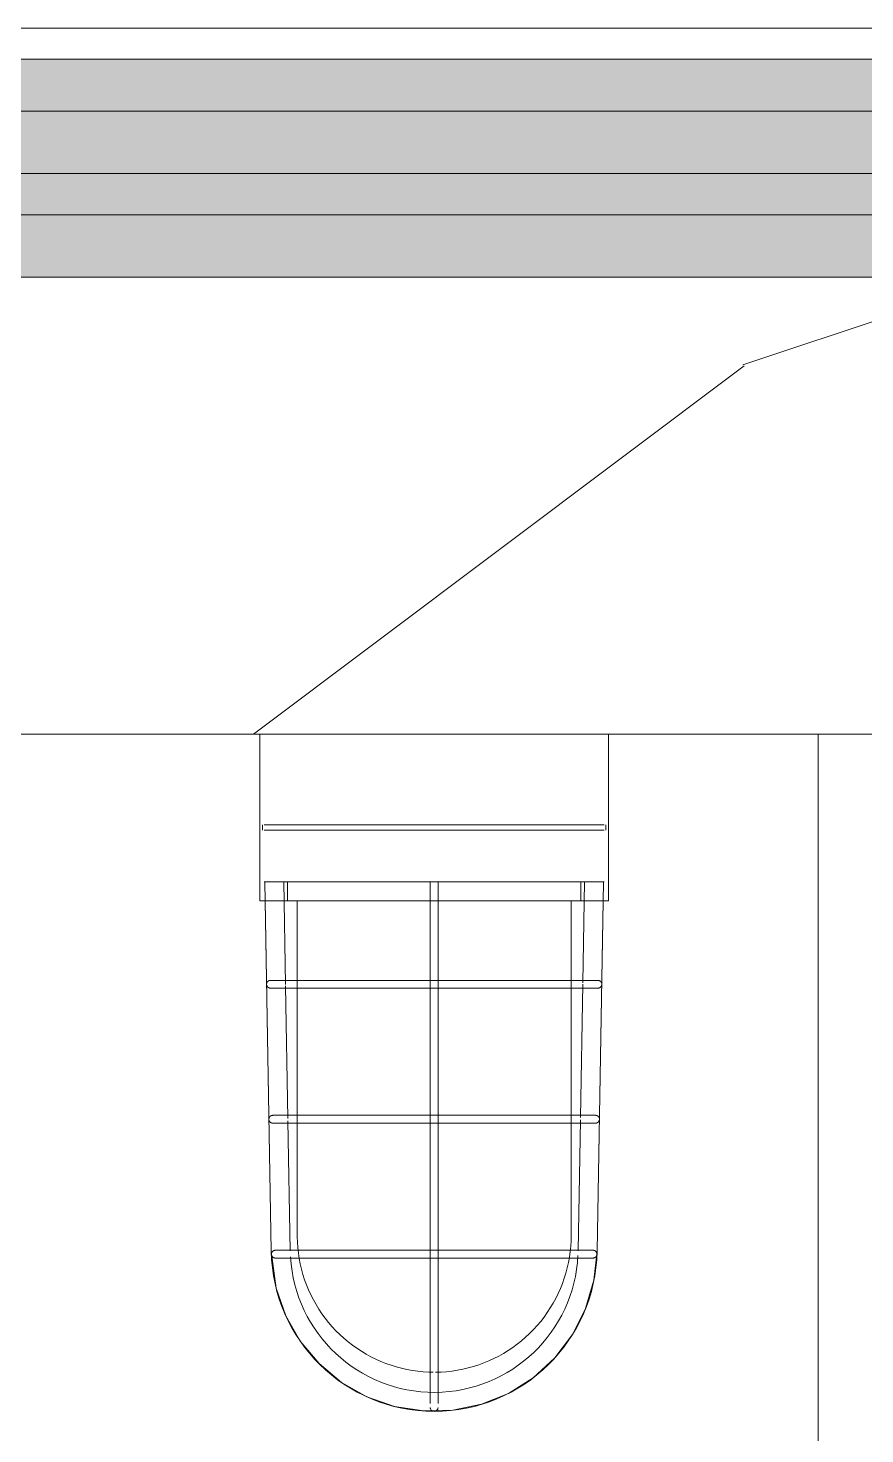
# Model space of a CAD drawing. Header units: inches. Extents: x 9661 to 15313, y -314 to 660.
# Drawn here: x 11678.1 to 11688.18, y 251.07 to 268 of the extents above; entities that cross this region are included whole.
import ezdxf

# ---------------------------------------------------------------- set-up
doc = ezdxf.new("R2010")
doc.units = ezdxf.units.IN
doc.header["$MEASUREMENT"] = 0
doc.linetypes.add('Grid Line 1_2_', pattern=[0.8749999999999999, 0.4999999999999999, -0.125, 0.125, -0.125])
for name, color, linetype, lineweight in [('0-1', 7, 'Continuous', 5), ('0-3', 55, 'Continuous', 9), ('0-4', 7, 'Continuous', 9), ('A-FLOR-1', 55, 'Continuous', 9), ('A-FLOR-3', 8, 'Continuous', 5), ('A-FLOR-8', 192, 'Continuous', 9), ('A-FLOR-LEVL-1', 51, 'Grid Line 1_2_', 9), ('A-FLOR-MCUT-1', 51, 'Continuous', 9), ('A-FLOR-PATT-1', 45, 'Continuous', 9), ('E-LITE-EQPM', 33, 'Continuous', 9), ('E-LITE-EQPM-1', 55, 'Continuous', 9), ('S-BEAM-3', 55, 'Continuous', 9)]:
    doc.layers.add(name, color=color, linetype=linetype, lineweight=lineweight)
pattern_1 = [(0, (11008.554, 72), (0, 4.798), []), (315, (11008.554, 72), (4.798426617131912, 0), [6.786, -6.786]), (45, (11008.554, 72), (4.798426617131912, 0), [6.786, -6.786])]

# ---------------------------------------------------------------- blocks, each defined once
blk = doc.blocks.new('Lighting-Flood-Cooper-All-Pro-VT1730-LED - Lighting-Flood-Cooper-All-Pro-VT1730-LED-2279368-BUILDING SECTION - EAST_WEST - COURTYARD - LOOKING NORTH')
at = {"layer": 'E-LITE-EQPM'}
for p, q in [((11680.88939611058, 259.4999999999459), (11680.88939611058, 258.4062499999434)), ((11685.08939611058, 258.4062499999434), (11685.08939611058, 259.4999999999459)), ((11680.88939611058, 258.3437499999435), (11680.88939611058, 257.7187499999436)), ((11680.92064611058, 258.4062499999434), (11680.92064611058, 258.3437499999435)), ((11680.94204749499, 258.4062499999432), (11682.98939611058, 258.4062499999432)), ((11680.94204749499, 258.3437499999432), (11682.98939611058, 258.3437499999432)), ((11682.98939611058, 258.4062499999432), (11685.03674472616, 258.4062499999432)), ((11682.98939611058, 258.3437499999432), (11685.03674472616, 258.3437499999432)), ((11685.05814611058, 258.3437499999435), (11685.05814611058, 258.4062499999434)), ((11685.08939611058, 257.7187499999436), (11685.08939611058, 258.3437499999435)), ((11680.94204749499, 257.7187499999432), (11682.98939611058, 257.7187499999432)), ((11680.94981638798, 257.7187499999436), (11681.02743250125, 253.2721258488392)), ((11681.17816403601, 257.7187499999432), (11681.19969669402, 256.4851448488895)), ((11681.22128231395, 257.7187499999436), (11681.22128231395, 257.4929691039081)), ((11682.94252111058, 257.7195679568974), (11682.94252111058, 253.2729438057933)), ((11682.98939611058, 257.7187499999432), (11685.03674472616, 257.7187499999432)), ((11683.03627111058, 253.2729438057933), (11683.03627111058, 257.7195679568974)), ((11684.7575099072, 257.4929691039081), (11684.7575099072, 257.7187499999436)), ((11684.80062818514, 257.7187499999432), (11684.77944300577, 256.5050518864306)), ((11684.95135971991, 253.2721258488392), (11685.02897583317, 257.7187499999436)), ((11681.22128231395, 257.4929691039077), (11682.94423807213, 257.4929691039077)), ((11681.33938764917, 257.4929691039081), (11681.33938764917, 253.4648482361081)), ((11683.03455414845, 257.4929691039077), (11684.7575099072, 257.4929691039078)), ((11684.63940457198, 253.4648482361083), (11684.63940457198, 257.4929691039081)), ((11682.12596143243, 256.5333881025829), (11681.13634508439, 256.5333881025829)), ((11681.19147111417, 256.5333881025829), (11681.29799777821, 256.5333881025829)), ((11681.20000198147, 256.4676549423398), (11681.22789084417, 254.8699030684341)), ((11684.7959872787, 256.5333881025829), (11684.56274894392, 256.5333881025829)), ((11684.68079444295, 256.5333881025829), (11684.78732110698, 256.5333881025829)), ((11684.77914326323, 256.4878796481623), (11684.75110882563, 254.8817877935275)), ((11681.13798149673, 256.4396381025829), (11681.41576323767, 256.4396381025829)), ((11681.29811086507, 256.4396381025829), (11681.19308991119, 256.4396381025829)), ((11683.6390287413, 256.4396381025829), (11684.79439189464, 256.4396381025829)), ((11684.78570230997, 256.4396381025829), (11684.68068135609, 256.4396381025829)), ((11682.14014987199, 254.9083881025829), (11681.1647095649, 254.9083881025829)), ((11681.16634597724, 254.8146381025829), (11681.45431781972, 254.8146381025829)), ((11681.18103924071, 254.9083881025829), (11681.29093273825, 254.9083881025829)), ((11681.29035093772, 254.8146381025829), (11681.18269026708, 254.8146381025829)), ((11681.22839732503, 254.8408867993577), (11681.25571059767, 253.2761104578338)), ((11681.30222512431, 254.9083881025832), (11681.34220476618, 254.9083881025832)), ((11681.35344997733, 254.8146381025832), (11681.31275260613, 254.8146381025832)), ((11683.6374206629, 254.8146381025829), (11684.81244624392, 254.8146381025829)), ((11684.81408265625, 254.9083881025829), (11684.52479863578, 254.9083881025829)), ((11684.62534224383, 254.9083881025832), (11684.66603961503, 254.9083881025832)), ((11684.67656709685, 254.8146381025832), (11684.63658745498, 254.8146381025832)), ((11684.68785948291, 254.9083881025829), (11684.79775298044, 254.9083881025829)), ((11684.79610195407, 254.8146381025829), (11684.68844128343, 254.8146381025829)), ((11684.75060744178, 254.8530635317864), (11684.72308162348, 253.2761104578337)), ((11681.7853159754, 253.2833881025829), (11681.19309354419, 253.2833881025829)), ((11681.20967013076, 253.2833881025829), (11681.31851898412, 253.2833881025829)), ((11684.78569867697, 253.2833881025829), (11683.82527272624, 253.2833881025829)), ((11684.66855714006, 253.2833881025829), (11684.7691220904, 253.2833881025829)), ((11681.19674322806, 253.1896381025829), (11682.15365463721, 253.1896381025829)), ((11681.33723621809, 253.1896381025829), (11681.22635778768, 253.1896381025829)), ((11682.94252111058, 253.1885507942564), (11682.94252111058, 252.8968812349883)), ((11683.41986170634, 253.1896381025829), (11683.82513758394, 253.1896381025829)), ((11684.19353637999, 253.1896381025829), (11684.78204899309, 253.1896381025829)), ((11684.75243443347, 253.1896381025829), (11684.65474383655, 253.1896381025829)), ((11683.03627111058, 251.5724224491996), (11683.03627111058, 252.0859912201414)), ((11682.94252111058, 251.5848365373901), (11682.94252111058, 251.7999654071677)), ((11682.94252111058, 251.7997092330211), (11682.94252111058, 251.5724224491996)), ((11682.94252111058, 251.5731157968599), (11682.94252111058, 251.7997092330211)), ((11683.03627111058, 251.7999654071677), (11683.03627111058, 251.5848365373906)), ((11683.03627111058, 251.7997092330211), (11683.03627111058, 251.5731157968599)), ((11682.94252111058, 251.4379434931688), (11682.94252111058, 251.5716754215886)), ((11683.03627111058, 251.5716754215886), (11683.03627111058, 251.4379434931688))]:
    blk.add_line(p, q, dxfattribs=at)
at = {"layer": 'E-LITE-EQPM', "flags": 128}
for points in [[(11681.01743440445, 256.4396381025831), (11681.01555990441, 256.4396755975834), (11681.01368840317, 256.4397880226003), (11681.01182289473, 256.4399751977775), (11681.00996636351, 256.4402368236749), (11681.00812177957, 256.4405724817469), (11681.00629209383, 256.440981635012), (11681.00448023342, 256.4414636289123), (11681.00268909692, 256.4420176923606), (11681.00092154976, 256.4426429389734), (11680.99918041965, 256.4433383684894), (11680.99746849202, 256.4441028683698), (11680.9957885056, 256.4449352155779), (11680.99414314799, 256.4458340785358), (11680.99253505142, 256.4467980192545), (11680.99096678851, 256.4478254956343), (11680.98944086813, 256.4489148639324), (11680.98795973145, 256.4500643813917), (11680.98652574795, 256.4512722090298), (11680.98514121171, 256.4525364145796), (11680.98380833769, 256.4538549755825), (11680.9825292582, 256.4552257826218), (11680.9813060195, 256.4566466426988), (11680.98014057851, 256.4581152827406), (11680.97903479968, 256.459629353236), (11680.97799045203, 256.4611864319957), (11680.9770092063, 256.4627840280255), (11680.97609263225, 256.4644195855125), (11680.97524219622, 256.466090487914), (11680.97445925872, 256.4677940621422), (11680.97374507229, 256.4695275828421), (11680.97310077947, 256.4712882767502), (11680.972527411, 256.4730733271317), (11680.97202588413, 256.4748798782869), (11680.97159700121, 256.4767050401196), (11680.97124144835, 256.4785458927598), (11680.97095979438, 256.480399491236), (11680.97075248986, 256.4822628701863), (11680.97061986645, 256.484133048602), (11680.97056213631, 256.486007034596), (11680.9705793918, 256.487881830191), (11680.97067160532, 256.4897544361139), (11680.97083862934, 256.4916218565945), (11680.97108019667, 256.4934811041583), (11680.97139592083, 256.4953292044063), (11680.97178529675, 256.4971632007719), (11680.9722477015, 256.4989801592524), (11680.97278239534, 256.5007771731016), (11680.97338852287, 256.502551367481), (11680.97406511441, 256.5042999040575), (11680.97481108756, 256.5060199855463), (11680.97562524894, 256.5077088601836), (11680.97650629603, 256.5093638261301), (11680.97745281938, 256.5109822357936), (11680.97846330472, 256.5125615000636), (11680.97953613552, 256.5140990924546), (11680.98066959546, 256.5155925531463), (11680.98186187125, 256.5170394929204), (11680.98311105551, 256.5184375969821), (11680.9844151498, 256.5197846286627), (11680.98577206786, 256.5210784329992), (11680.9871796389, 256.5223169401806), (11680.98863561111, 256.5234981688596), (11680.99013765525, 256.5246202293222), (11680.99168336837, 256.5256813265112), (11680.99327027764, 256.5266797628973), (11680.99489584437, 256.5276139411954), (11680.99655746799, 256.5284823669194), (11680.99825249024, 256.5292836507736), (11680.99997819948, 256.5300165108743), (11681.00173183491, 256.5306797748021), (11681.00351059111, 256.531272381476), (11681.00531162243, 256.5317933828517), (11681.00713204763, 256.5322419454386), (11681.00896895439, 256.5326173516317), (11681.01081940407, 256.5329190008613), (11681.01268043634, 256.5331464105532), (11681.01454907394, 256.5332992169), (11681.01642232746, 256.5333771754447), (11681.01743440445, 256.5333881025833)], [(11682.98939611058, 256.5333881025833), (11682.91053867491, 256.5333881025833), (11682.83180739431, 256.5333881025833), (11682.75332822205, 256.5333881025833), (11682.67522670804, 256.5333881025833), (11682.59762779807, 256.5333881025833), (11682.52065563382, 256.5333881025833), (11682.44443335434, 256.5333881025833), (11682.36908289901, 256.5333881025833), (11682.2947248125, 256.5333881025833), (11682.22147805188, 256.5333881025833), (11682.14945979634, 256.5333881025833), (11682.07878525972, 256.5333881025833), (11682.00956750621, 256.5333881025833), (11681.94191726945, 256.5333881025833), (11681.87594277539, 256.5333881025833), (11681.81174956913, 256.5333881025833), (11681.74944034613, 256.5333881025833), (11681.68911478784, 256.5333881025833), (11681.63086940229, 256.5333881025833), (11681.57479736966, 256.5333881025833), (11681.52098839326, 256.5333881025833), (11681.46952855596, 256.5333881025833), (11681.42050018253, 256.5333881025833), (11681.3739817079, 256.5333881025833), (11681.33004755172, 256.5333881025833), (11681.28876799925, 256.5333881025833), (11681.25020908898, 256.5333881025833), (11681.21443250693, 256.5333881025833), (11681.18149548802, 256.5333881025833), (11681.15145072443, 256.5333881025833), (11681.12434628139, 256.5333881025833), (11681.10022552022, 256.5333881025833), (11681.07912702899, 256.5333881025833), (11681.06108456079, 256.5333881025833), (11681.04612697973, 256.5333881025833), (11681.03427821472, 256.5333881025833), (11681.02555722128, 256.5333881025833), (11681.01997795113, 256.5333881025833), (11681.01754932992, 256.5333881025833), (11681.01743440445, 256.5333881025833)], [(11681.01743440445, 256.5333881025833), (11681.01901176348, 256.5333881025833), (11681.02374131715, 256.5333881025833), (11681.03161549916, 256.5333881025833), (11681.04262171251, 256.5333881025833), (11681.05674234962, 256.5333881025833), (11681.07395482046, 256.5333881025833), (11681.09423158876, 256.5333881025833), (11681.11754021602, 256.5333881025833)], [(11681.20526047715, 256.5333881025833), (11681.24027608933, 256.5333881025833), (11681.27808992041, 256.5333881025833), (11681.31864147634, 256.5333881025833)], [(11684.96135781671, 256.5333881025833), (11684.95978045767, 256.5333881025833), (11684.95505090401, 256.5333881025833), (11684.947176722, 256.5333881025833), (11684.93617050864, 256.5333881025833), (11684.92204987154, 256.5333881025833), (11684.90483740069, 256.5333881025833), (11684.88456063239, 256.5333881025833), (11684.86125200514, 256.5333881025833), (11684.83494880776, 256.5333881025833), (11684.80569311976, 256.5333881025833), (11684.773531744, 256.5333881025833), (11684.73851613183, 256.5333881025833), (11684.70070230075, 256.5333881025833), (11684.66015074482, 256.5333881025833), (11684.61692633788, 256.5333881025833), (11684.57109822977, 256.5333881025833), (11684.52273973568, 256.5333881025833), (11684.47192821889, 256.5333881025833), (11684.41874496698, 256.5333881025833), (11684.36327506181, 256.5333881025833), (11684.3056072434, 256.5333881025833), (11684.24583376795, 256.5333881025833), (11684.18405026028, 256.5333881025833), (11684.12035556081, 256.5333881025833), (11684.05485156748, 256.5333881025833), (11683.98764307271, 256.5333881025833), (11683.91883759574, 256.5333881025833), (11683.84854521067, 256.5333881025833), (11683.77687837031, 256.5333881025833), (11683.70395172632, 256.5333881025833), (11683.62988194578, 256.5333881025833), (11683.55478752454, 256.5333881025833), (11683.47878859764, 256.5333881025833), (11683.40200674716, 256.5333881025833), (11683.32456480768, 256.5333881025833), (11683.24658666978, 256.5333881025833), (11683.16819708185, 256.5333881025833), (11683.08952145051, 256.5333881025833), (11683.01068563999, 256.5333881025833), (11682.98939611058, 256.5333881025833)], [(11684.64874466944, 256.5333881025833), (11684.69002422191, 256.5333881025833), (11684.72858313218, 256.5333881025833), (11684.76435971422, 256.5333881025833)], [(11684.85444593976, 256.5333881025833), (11684.87856670093, 256.5333881025833), (11684.89966519216, 256.5333881025833), (11684.91770766036, 256.5333881025833), (11684.93266524143, 256.5333881025833), (11684.94451400643, 256.5333881025833), (11684.95323499987, 256.5333881025833), (11684.95881427002, 256.5333881025833), (11684.96124289123, 256.5333881025833), (11684.96135781671, 256.5333881025833)], [(11684.96135781671, 256.5333881025833), (11684.96323231675, 256.533350607583), (11684.96510381799, 256.5332381825663), (11684.96696932642, 256.5330510073888), (11684.96882585764, 256.5327893814915), (11684.97067044159, 256.5324537234196), (11684.97250012732, 256.5320445701544), (11684.97431198773, 256.5315625762541), (11684.97610312424, 256.5310085128058), (11684.97787067139, 256.5303832661932), (11684.9796118015, 256.5296878366771), (11684.98132372913, 256.5289233367965), (11684.98300371556, 256.5280909895886), (11684.98464907317, 256.5271921266307), (11684.98625716973, 256.5262281859119), (11684.98782543265, 256.525200709532), (11684.98935135302, 256.5241113412339), (11684.99083248971, 256.5229618237747), (11684.99226647321, 256.5217539961368), (11684.99365100945, 256.5204897905867), (11684.99498388347, 256.5191712295839), (11684.99626296296, 256.5178004225446), (11684.99748620166, 256.5163795624675), (11684.99865164265, 256.514910922426), (11684.99975742147, 256.5133968519304), (11685.00080176912, 256.5118397731708), (11685.00178301486, 256.5102421771409), (11685.0026995889, 256.5086066196538), (11685.00355002493, 256.5069357172524), (11685.00433296243, 256.5052321430242), (11685.00504714886, 256.5034986223243), (11685.00569144168, 256.5017379284162), (11685.00626481016, 256.4999528780347), (11685.00676633702, 256.4981463268795), (11685.00719521995, 256.4963211650469), (11685.0075507728, 256.4944803124066), (11685.00783242678, 256.4926267139304), (11685.00803973129, 256.49076333498), (11685.0081723547, 256.4888931565644), (11685.00823008484, 256.4870191705704), (11685.00821282935, 256.4851443749754), (11685.00812061583, 256.4832717690527), (11685.00795359181, 256.4814043485719), (11685.00771202449, 256.4795451010081), (11685.00739630032, 256.4776970007601), (11685.0070069244, 256.4758630043945), (11685.00654451965, 256.4740460459141), (11685.00600982581, 256.4722490320648), (11685.00540369829, 256.4704748376856), (11685.00472710674, 256.4687263011089), (11685.00398113359, 256.46700621962), (11685.00316697222, 256.4653173449828), (11685.00228592512, 256.4636623790364), (11685.00133940178, 256.4620439693728), (11685.00032891643, 256.4604647051028), (11684.99925608564, 256.458927112712), (11684.9981226257, 256.4574336520201), (11684.9969303499, 256.455986712246), (11684.99568116565, 256.4545886081845), (11684.99437707135, 256.4532415765038), (11684.9930201533, 256.4519477721672), (11684.99161258225, 256.4507092649857), (11684.99015661004, 256.4495280363068), (11684.9886545659, 256.4484059758442), (11684.98710885279, 256.4473448786552), (11684.98552194351, 256.4463464422691), (11684.98389637678, 256.445412263971), (11684.98223475317, 256.4445438382469), (11684.98053973091, 256.4437425543928), (11684.97881402168, 256.4430096942921), (11684.97706038625, 256.4423464303644), (11684.97528163005, 256.4417538236904), (11684.97348059872, 256.4412328223146), (11684.97166017353, 256.4407842597278), (11684.96982326677, 256.4404088535347), (11684.96797281708, 256.4401072043051), (11684.96611178482, 256.4398797946132), (11684.96424314721, 256.4397269882664), (11684.96236989369, 256.4396490297216), (11684.96135781671, 256.4396381025833)], [(11681.12434628139, 256.4396381025831), (11681.10022552022, 256.4396381025831), (11681.079127029, 256.4396381025831), (11681.0610845608, 256.4396381025831), (11681.04612697973, 256.4396381025831), (11681.03427821472, 256.4396381025831), (11681.02555722128, 256.4396381025831), (11681.01997795113, 256.4396381025831), (11681.01754932992, 256.4396381025831), (11681.01743440445, 256.4396381025831)], [(11681.01743440445, 256.4396381025831), (11681.01901176348, 256.4396381025831), (11681.02374131714, 256.4396381025831), (11681.03161549916, 256.4396381025831), (11681.04262171252, 256.4396381025831), (11681.05674234962, 256.4396381025831), (11681.07395482046, 256.4396381025831), (11681.09423158876, 256.4396381025831), (11681.11754021602, 256.4396381025831), (11681.1438434134, 256.4396381025831), (11681.17309910139, 256.4396381025831), (11681.20526047715, 256.4396381025831), (11681.24027608933, 256.4396381025831), (11681.27808992041, 256.4396381025831), (11681.31864147634, 256.4396381025831), (11681.36186588327, 256.4396381025831), (11681.40769399138, 256.4396381025831), (11681.45605248547, 256.4396381025831), (11681.50686400226, 256.4396381025831), (11681.56004725417, 256.4396381025831), (11681.61551715934, 256.4396381025831), (11681.67318497775, 256.4396381025831), (11681.7329584532, 256.4396381025831), (11681.79474196088, 256.4396381025831), (11681.85843666034, 256.4396381025831), (11681.92394065367, 256.4396381025831), (11681.99114914845, 256.4396381025831), (11682.05995462541, 256.4396381025831), (11682.13024701049, 256.4396381025831), (11682.20191385084, 256.4396381025831), (11682.27484049483, 256.4396381025831), (11682.34891027537, 256.4396381025831), (11682.42400469662, 256.4396381025831), (11682.50000362352, 256.4396381025831), (11682.576785474, 256.4396381025831), (11682.65422741348, 256.4396381025831), (11682.73220555137, 256.4396381025831), (11682.8105951393, 256.4396381025831), (11682.88927077064, 256.4396381025831), (11682.96810658116, 256.4396381025831), (11682.98939611058, 256.4396381025831)], [(11681.33004755172, 256.4396381025831), (11681.28876799925, 256.4396381025831), (11681.25020908898, 256.4396381025831), (11681.21443250693, 256.4396381025831)], [(11682.98939611058, 256.4396381025831), (11683.06825354625, 256.4396381025831), (11683.14698482684, 256.4396381025831), (11683.22546399911, 256.4396381025831), (11683.30356551311, 256.4396381025831), (11683.38116442309, 256.4396381025831), (11683.45813658734, 256.4396381025831), (11683.53435886682, 256.4396381025831), (11683.60970932214, 256.4396381025831), (11683.68406740865, 256.4396381025831), (11683.75731416927, 256.4396381025831), (11683.82933242482, 256.4396381025831), (11683.90000696143, 256.4396381025831), (11683.96922471494, 256.4396381025831), (11684.0368749517, 256.4396381025831), (11684.10284944577, 256.4396381025831), (11684.16704265202, 256.4396381025831), (11684.22935187502, 256.4396381025831), (11684.28967743331, 256.4396381025831), (11684.34792281887, 256.4396381025831), (11684.40399485149, 256.4396381025831), (11684.45780382789, 256.4396381025831), (11684.50926366519, 256.4396381025831), (11684.55829203862, 256.4396381025831), (11684.60481051325, 256.4396381025831), (11684.64874466944, 256.4396381025833), (11684.6900242219, 256.4396381025831), (11684.72858313218, 256.4396381025831), (11684.76435971422, 256.4396381025833), (11684.79729673313, 256.4396381025833), (11684.82734149672, 256.4396381025833), (11684.85444593976, 256.4396381025833), (11684.87856670093, 256.4396381025833), (11684.89966519216, 256.4396381025833), (11684.91770766036, 256.4396381025833), (11684.93266524143, 256.4396381025833), (11684.94451400643, 256.4396381025833), (11684.95323499987, 256.4396381025833), (11684.95881427002, 256.4396381025833), (11684.96124289123, 256.4396381025833), (11684.96135781671, 256.4396381025833)], [(11684.773531744, 256.4396381025831), (11684.73851613183, 256.4396381025831), (11684.70070230075, 256.4396381025831), (11684.66015074482, 256.4396381025831)], [(11684.96135781671, 256.4396381025833), (11684.95978045767, 256.4396381025833), (11684.95505090401, 256.4396381025833), (11684.947176722, 256.4396381025833), (11684.93617050864, 256.4396381025833), (11684.92204987154, 256.4396381025833), (11684.9048374007, 256.4396381025833), (11684.88456063239, 256.4396381025831), (11684.86125200514, 256.4396381025831)], [(11681.0452457325, 254.8146381025832), (11681.04337123246, 254.8146755975835), (11681.04149973123, 254.8147880226002), (11681.03963422279, 254.8149751977775), (11681.03777769157, 254.815236823675), (11681.03593310762, 254.8155724817469), (11681.03410342189, 254.815981635012), (11681.03229156148, 254.8164636289124), (11681.03050042498, 254.8170176923605), (11681.02873287782, 254.8176429389733), (11681.02699174771, 254.8183383684894), (11681.02527982008, 254.8191028683698), (11681.02359983365, 254.8199352155779), (11681.02195447604, 254.8208340785358), (11681.02034637948, 254.8217980192545), (11681.01877811656, 254.8228254956344), (11681.01725219619, 254.8239148639324), (11681.0157710595, 254.8250643813918), (11681.01433707601, 254.8262722090297), (11681.01295253977, 254.8275364145798), (11681.01161966574, 254.8288549755826), (11681.01034058626, 254.8302257826218), (11681.00911734756, 254.8316466426988), (11681.00795190657, 254.8331152827405), (11681.00684612774, 254.8346293532359), (11681.00580178009, 254.8361864319957), (11681.00482053435, 254.8377840280254), (11681.00390396031, 254.8394195855125), (11681.00305352428, 254.841090487914), (11681.00227058678, 254.8427940621423), (11681.00155640035, 254.844527582842), (11681.00091210753, 254.8462882767501), (11681.00033873905, 254.8480733271317), (11680.99983721219, 254.849879878287), (11680.99940832926, 254.8517050401196), (11680.99905277641, 254.8535458927597), (11680.99877112243, 254.8553994912361), (11680.99856381792, 254.8572628701864), (11680.99843119451, 254.8591330486019), (11680.99837346437, 254.8610070345961), (11680.99839071986, 254.8628818301911), (11680.99848293338, 254.8647544361138), (11680.9986499574, 254.8666218565946), (11680.99889152472, 254.8684811041584), (11680.99920724889, 254.8703292044064), (11680.99959662481, 254.8721632007719), (11681.00005902956, 254.8739801592524), (11681.0005937234, 254.8757771731015), (11681.00119985093, 254.8775513674809), (11681.00187644247, 254.8792999040576), (11681.00262241562, 254.8810199855463), (11681.00343657699, 254.8827088601835), (11681.00431762409, 254.8843638261301), (11681.00526414743, 254.8859822357936), (11681.00627463278, 254.8875615000636), (11681.00734746357, 254.8890990924545), (11681.00848092352, 254.8905925531464), (11681.00967319931, 254.8920394929205), (11681.01092238357, 254.8934375969819), (11681.01222647786, 254.8947846286626), (11681.01358339592, 254.8960784329993), (11681.01499096696, 254.8973169401806), (11681.01644693917, 254.8984981688595), (11681.01794898331, 254.8996202293223), (11681.01949469642, 254.9006813265113), (11681.0210816057, 254.9016797628974), (11681.02270717243, 254.9026139411953), (11681.02436879604, 254.9034823669194), (11681.0260638183, 254.9042836507733), (11681.02778952753, 254.9050165108742), (11681.02954316297, 254.9056797748021), (11681.03132191916, 254.906272381476), (11681.03312295049, 254.9067933828518), (11681.03494337568, 254.9072419454386), (11681.03678028245, 254.9076173516316), (11681.03863073213, 254.9079190008614), (11681.0404917644, 254.9081464105531), (11681.042360402, 254.9082992169001), (11681.04423365552, 254.9083771754447), (11681.0452457325, 254.9083881025832)], [(11682.98939611058, 254.9083881025832), (11682.9116508314, 254.9083881025832), (11682.83402992808, 254.9083881025832), (11682.75665757752, 254.9083881025832), (11682.67965755895, 254.9083881025832), (11682.603153056, 254.9083881025832), (11682.52726645954, 254.9083881025832), (11682.45211917194, 254.9083881025832), (11682.37783141282, 254.9083881025832), (11682.30452202677, 254.9083881025832), (11682.23230829315, 254.9083881025832), (11682.16130573853, 254.9083881025832), (11682.09162795186, 254.9083881025832), (11682.02338640273, 254.9083881025832), (11681.95669026306, 254.9083881025832), (11681.89164623245, 254.9083881025832), (11681.82835836747, 254.9083881025832), (11681.7669279152, 254.9083881025832), (11681.70745315127, 254.9083881025832), (11681.6500292226, 254.9083881025832), (11681.59474799524, 254.9083881025832), (11681.54169790735, 254.9083881025832), (11681.49096382777, 254.9083881025832), (11681.44262692019, 254.9083881025832), (11681.39676451335, 254.9083881025832), (11681.35344997732, 254.9083881025832), (11681.31275260613, 254.9083881025832), (11681.27473750688, 254.9083881025832), (11681.23946549562, 254.9083881025832), (11681.20699300004, 254.9083881025832), (11681.17737196922, 254.9083881025832), (11681.15064979047, 254.9083881025832), (11681.12686921359, 254.9083881025832), (11681.10606828244, 254.9083881025832), (11681.08828027405, 254.9083881025832), (11681.07353364545, 254.9083881025832), (11681.0618519881, 254.9083881025832), (11681.05325399015, 254.9083881025832), (11681.04775340658, 254.9083881025832), (11681.04535903714, 254.9083881025832), (11681.0452457325, 254.9083881025832)], [(11681.0452457325, 254.9083881025832), (11681.04680084544, 254.9083881025832), (11681.05146369641, 254.9083881025832), (11681.05922682583, 254.9083881025832), (11681.07007781436, 254.9083881025832), (11681.08399930273, 254.9083881025832), (11681.10096901953, 254.9083881025832), (11681.12095981684, 254.9083881025832), (11681.14393971363, 254.9083881025832)], [(11681.15064979047, 254.8146381025832), (11681.1268692136, 254.8146381025832), (11681.10606828244, 254.8146381025832), (11681.08828027405, 254.8146381025832), (11681.07353364545, 254.8146381025832), (11681.0618519881, 254.8146381025832), (11681.05325399015, 254.8146381025832), (11681.04775340658, 254.8146381025832), (11681.04535903714, 254.8146381025832), (11681.0452457325, 254.8146381025832)], [(11681.0452457325, 254.8146381025832), (11681.04680084544, 254.8146381025832), (11681.05146369641, 254.8146381025832), (11681.05922682583, 254.8146381025832), (11681.07007781436, 254.8146381025832), (11681.08399930273, 254.8146381025832), (11681.10096901953, 254.8146381025832), (11681.12095981684, 254.8146381025832), (11681.14393971363, 254.8146381025832), (11681.16987194699, 254.8146381025832), (11681.19871503086, 254.8146381025832), (11681.23042282247, 254.8146381025832), (11681.26494459611, 254.8146381025832), (11681.30222512431, 254.8146381025832), (11681.34220476618, 254.8146381025832), (11681.38481956281, 254.8146381025832), (11681.43000133964, 254.8146381025832), (11681.47767781544, 254.8146381025832), (11681.52777271803, 254.8146381025832), (11681.58020590626, 254.8146381025832), (11681.63489349819, 254.8146381025832), (11681.69174800537, 254.8146381025832), (11681.75067847269, 254.8146381025832), (11681.81159062399, 254.8146381025832), (11681.87438701282, 254.8146381025832), (11681.93896717835, 254.8146381025832), (11682.00522780609, 254.8146381025832), (11682.07306289317, 254.8146381025832), (11682.14236391793, 254.8146381025832), (11682.2130200135, 254.8146381025832), (11682.28491814521, 254.8146381025832), (11682.35794329139, 254.8146381025832), (11682.43197862737, 254.8146381025832), (11682.50690571242, 254.8146381025832), (11682.58260467918, 254.8146381025832), (11682.65895442545, 254.8146381025832), (11682.73583280793, 254.8146381025832), (11682.81311683759, 254.8146381025832), (11682.8906828765, 254.8146381025832), (11682.96840683552, 254.8146381025832), (11682.98939611058, 254.8146381025832)], [(11684.93354648865, 254.9083881025832), (11684.93199137571, 254.9083881025832), (11684.92732852475, 254.9083881025832), (11684.91956539533, 254.9083881025832), (11684.9087144068, 254.9083881025832), (11684.89479291843, 254.9083881025832), (11684.87782320162, 254.9083881025832), (11684.85783240432, 254.9083881025832), (11684.83485250752, 254.9083881025832), (11684.80892027417, 254.9083881025832), (11684.7800771903, 254.9083881025832), (11684.74836939869, 254.9083881025832), (11684.71384762505, 254.9083881025832), (11684.67656709685, 254.9083881025832), (11684.63658745498, 254.9083881025832), (11684.59397265834, 254.9083881025832), (11684.54879088152, 254.9083881025832), (11684.50111440572, 254.9083881025832), (11684.45101950312, 254.9083881025832), (11684.3985863149, 254.9083881025832), (11684.34389872296, 254.9083881025832), (11684.28704421579, 254.9083881025832), (11684.22811374846, 254.9083881025832), (11684.16720159716, 254.9083881025832), (11684.10440520833, 254.9083881025832), (11684.03982504281, 254.9083881025832), (11683.97356441507, 254.9083881025832), (11683.90572932798, 254.9083881025832), (11683.83642830323, 254.9083881025832), (11683.76577220765, 254.9083881025832), (11683.69387407594, 254.9083881025832), (11683.62084892977, 254.9083881025832), (11683.54681359378, 254.9083881025832), (11683.47188650874, 254.9083881025832), (11683.39618754198, 254.9083881025832), (11683.31983779571, 254.9083881025832), (11683.24295941323, 254.9083881025832), (11683.16567538356, 254.9083881025832), (11683.08810934466, 254.9083881025832), (11683.01038538564, 254.9083881025832), (11682.98939611058, 254.9083881025832)], [(11682.98939611058, 254.8146381025832), (11683.06714138975, 254.8146381025832), (11683.14476229307, 254.8146381025832), (11683.22213464364, 254.8146381025832), (11683.2991346622, 254.8146381025832), (11683.37563916515, 254.8146381025832), (11683.45152576161, 254.8146381025832), (11683.52667304921, 254.8146381025832), (11683.60096080833, 254.8146381025832), (11683.67427019438, 254.8146381025832), (11683.746483928, 254.8146381025832), (11683.81748648262, 254.8146381025832), (11683.88716426929, 254.8146381025832), (11683.95540581842, 254.8146381025832), (11684.02210195809, 254.8146381025832), (11684.0871459887, 254.8146381025832), (11684.15043385369, 254.8146381025832), (11684.21186430595, 254.8146381025832), (11684.27133906989, 254.8146381025832), (11684.32876299855, 254.8146381025832), (11684.38404422591, 254.8146381025832), (11684.4370943138, 254.8146381025832), (11684.48782839338, 254.8146381025832), (11684.53616530097, 254.8146381025832), (11684.5820277078, 254.8146381025832), (11684.62534224383, 254.8146381025832), (11684.66603961502, 254.8146381025832), (11684.70405471428, 254.8146381025832), (11684.73932672554, 254.8146381025832), (11684.77179922111, 254.8146381025832), (11684.80142025194, 254.8146381025832), (11684.82814243068, 254.8146381025832), (11684.85192300756, 254.8146381025832), (11684.87272393872, 254.8146381025832), (11684.89051194711, 254.8146381025832), (11684.90525857571, 254.8146381025832), (11684.91694023306, 254.8146381025832), (11684.925538231, 254.8146381025832), (11684.93103881457, 254.8146381025832), (11684.93343318401, 254.8146381025832), (11684.93354648865, 254.8146381025832)], [(11684.82814243068, 254.9083881025832), (11684.85192300756, 254.9083881025832), (11684.87272393872, 254.9083881025832), (11684.89051194711, 254.9083881025832), (11684.90525857571, 254.9083881025832), (11684.91694023306, 254.9083881025832), (11684.925538231, 254.9083881025832), (11684.93103881457, 254.9083881025832), (11684.93343318401, 254.9083881025832), (11684.93354648865, 254.9083881025832)], [(11684.93354648865, 254.8146381025832), (11684.93199137571, 254.8146381025832), (11684.92732852475, 254.8146381025832), (11684.91956539533, 254.8146381025832), (11684.9087144068, 254.8146381025832), (11684.89479291843, 254.8146381025832), (11684.87782320162, 254.8146381025832), (11684.85783240432, 254.8146381025832), (11684.83485250752, 254.8146381025832)], [(11684.93354648865, 254.9083881025832), (11684.93542098869, 254.9083506075829), (11684.93729248993, 254.9082381825662), (11684.93915799837, 254.908051007389), (11684.94101452959, 254.9077893814914), (11684.94285911353, 254.9074537234196), (11684.94468879926, 254.9070445701545), (11684.94650065968, 254.906562576254), (11684.94829179618, 254.9060085128059), (11684.95005934334, 254.9053832661931), (11684.95180047345, 254.9046878366771), (11684.95351240108, 254.9039233367967), (11684.9551923875, 254.9030909895886), (11684.95683774511, 254.9021921266307), (11684.95844584168, 254.901228185912), (11684.96001410459, 254.9002007095322), (11684.96154002497, 254.8991113412341), (11684.96302116165, 254.8979618237747), (11684.96445514515, 254.8967539961367), (11684.96583968139, 254.8954897905867), (11684.96717255541, 254.8941712295838), (11684.9684516349, 254.8928004225447), (11684.9696748736, 254.8913795624675), (11684.97084031459, 254.8899109224259), (11684.97194609342, 254.8883968519305), (11684.97299044106, 254.8868397731708), (11684.9739716868, 254.885242177141), (11684.97488826085, 254.8836066196538), (11684.97573869688, 254.8819357172525), (11684.97652163437, 254.8802321430241), (11684.9772358208, 254.8784986223244), (11684.97788011363, 254.8767379284162), (11684.9784534821, 254.8749528780348), (11684.97895500897, 254.8731463268794), (11684.97938389189, 254.8713211650469), (11684.97973944474, 254.8694803124066), (11684.98002109872, 254.8676267139302), (11684.98022840324, 254.86576333498), (11684.98036102665, 254.8638931565644), (11684.98041875679, 254.8620191705703), (11684.98040150129, 254.8601443749753), (11684.98030928778, 254.8582717690526), (11684.98014226375, 254.856404348572), (11684.97990069643, 254.8545451010079), (11684.97958497227, 254.8526970007602), (11684.97919559635, 254.8508630043946), (11684.97873319159, 254.8490460459141), (11684.97819849776, 254.8472490320647), (11684.97759237023, 254.8454748376855), (11684.97691577869, 254.8437263011086), (11684.97616980553, 254.8420062196201), (11684.97535564416, 254.8403173449829), (11684.97447459707, 254.8386623790364), (11684.97352807372, 254.8370439693729), (11684.97251758837, 254.8354647051027), (11684.97144475758, 254.8339271127119), (11684.97031129764, 254.83243365202), (11684.96911902185, 254.8309867122461), (11684.96786983759, 254.8295886081844), (11684.9665657433, 254.8282415765038), (11684.96520882524, 254.8269477721673), (11684.9638012542, 254.8257092649858), (11684.96234528199, 254.8245280363067), (11684.96084323785, 254.8234059758441), (11684.95929752473, 254.8223448786551), (11684.95771061546, 254.821346442269), (11684.95608504873, 254.8204122639709), (11684.95442342511, 254.8195438382469), (11684.95272840285, 254.8187425543929), (11684.95100269362, 254.8180096942922), (11684.94924905819, 254.8173464303644), (11684.947470302, 254.8167538236905), (11684.94566927066, 254.8162328223146), (11684.94384884547, 254.8157842597279), (11684.94201193871, 254.8154088535348), (11684.94016148903, 254.815107204305), (11684.93830045676, 254.8148797946131), (11684.93643181915, 254.8147269882662), (11684.93455856564, 254.8146490297216), (11684.93354648865, 254.8146381025832)], [(11682.97571422376, 251.8151134489315), (11682.9234133708, 251.8161596054816), (11682.85753618934, 251.8201169863668), (11682.79186995562, 251.8267055863942), (11682.72651972161, 251.8359148652095), (11682.66159003374, 251.8477300899307), (11682.59718476567, 251.8621323587191), (11682.53340695209, 251.879098631017), (11682.47035862388, 251.8986017644077), (11682.40814064494, 251.9206105580385), (11682.34685255074, 251.9450898025341), (11682.28659238917, 251.9720003363258), (11682.22745656363, 252.0012991082998), (11682.16953967883, 252.0329392466714), (11682.11293438943, 252.0668701339682), (11682.05773125181, 252.1030374880091), (11682.00401857922, 252.1413834487427), (11681.95188230047, 252.1818466708123), (11681.90140582251, 252.2243624216936), (11681.8526698969, 252.2688626852553), (11681.80575249075, 252.3152762705683), (11681.7607286619, 252.3635289257973), (11681.71767043886, 252.4135434569872), (11681.67664670561, 252.4652398515573), (11681.63772309137, 252.5185354063044), (11681.60096186562, 252.5733448597096), (11681.56642183848, 252.6295805283399), (11681.53415826662, 252.6871524471217), (11681.50422276487, 252.7459685132663), (11681.47666322366, 252.8059346336147), (11681.45152373237, 252.8669548751663), (11681.42884450883, 252.9289316185514), (11681.40866183494, 252.9917657142021), (11681.39100799869, 253.0553566409689), (11681.37591124245, 253.1196026669343), (11681.36339571781, 253.184401012162), (11681.35348144693, 253.2496480131226), (11681.34618429054, 253.3152392885327), (11681.34151592253, 253.3810699063442), (11681.33948381129, 253.4470345516117), (11681.33938764917, 253.4648482361081)], [(11684.63940457198, 253.4648482361083), (11684.6380847412, 253.3988654963343), (11684.63412736032, 253.3329883148684), (11684.62753876029, 253.267322081148), (11684.61832948148, 253.201971847139), (11684.60651425675, 253.1370421592749), (11684.59211198797, 253.0726368912055), (11684.57514571567, 253.0088590776205), (11684.55564258228, 252.9458107494169), (11684.53363378865, 252.8835927704695), (11684.50915454415, 252.8223046762729), (11684.48224401036, 252.7620445147032), (11684.45294523838, 252.7029086891645), (11684.42130510001, 252.6449918043625), (11684.38737421272, 252.5883865149577), (11684.35120685868, 252.5331833773381), (11684.31286089794, 252.4794707047484), (11684.27239767587, 252.4273344260059), (11684.22988192499, 252.3768579480351), (11684.18538166143, 252.3281220224329), (11684.13896807612, 252.2812046162842), (11684.09071542089, 252.23618078743), (11684.0407008897, 252.1931225643918), (11683.98900449513, 252.1520988311415), (11683.93570894038, 252.1131752169007), (11683.88089948698, 252.0764139911493), (11683.82466381835, 252.041873964006), (11683.76709189956, 252.0096103921466), (11683.70827583342, 251.9796748904034), (11683.64830971307, 251.9521153491933), (11683.58728947152, 251.9269758579028), (11683.52531272813, 251.9042966343558), (11683.46247863248, 251.8841139604717), (11683.39888770572, 251.8664601242231), (11683.33464167975, 251.8513633679824), (11683.26984333452, 251.8388478433388), (11683.20459633356, 251.8289335724622), (11683.13900505815, 251.8216364160708), (11683.07317444034, 251.8169680480583), (11683.00720979507, 251.8149359368177)], [(11684.95135971991, 253.2721258488392), (11684.91357935288, 252.9216736539317), (11684.81371093928, 252.5836346073534), (11684.65497695529, 252.2689162898425), (11684.44249930553, 251.9876737870112), (11684.18313405334, 251.7489820129489), (11683.88525019473, 251.560542887962), (11683.55845961409, 251.4284368190064), (11683.21330693543, 251.356926501849), (11682.86092927662, 251.3483193757227), (11682.51269688557, 251.4028931686709), (11682.17984625394, 251.518886936037), (11681.87311754672, 251.6925578812551), (11681.60240804699, 251.9183021254952), (11681.37645279812, 252.1888355292613), (11681.20254274812, 252.4954287313338), (11681.08628949107, 252.8281888209991), (11681.02743250125, 253.2721258488392)], [(11681.07588375114, 253.1896381025832), (11681.0740092511, 253.1896755975835), (11681.07213774986, 253.1897880226002), (11681.07027224142, 253.1899751977776), (11681.0684157102, 253.190236823675), (11681.06657112626, 253.190572481747), (11681.06474144053, 253.1909816350121), (11681.06292958011, 253.1914636289123), (11681.06113844361, 253.1920176923607), (11681.05937089646, 253.1926429389733), (11681.05762976634, 253.1933383684892), (11681.05591783872, 253.1941028683697), (11681.05423785229, 253.194935215578), (11681.05259249468, 253.1958340785359), (11681.05098439811, 253.1967980192544), (11681.0494161352, 253.1978254956342), (11681.04789021483, 253.1989148639323), (11681.04640907814, 253.2000643813917), (11681.04497509464, 253.2012722090298), (11681.0435905584, 253.2025364145797), (11681.04225768438, 253.2038549755825), (11681.04097860489, 253.2052257826219), (11681.03975536619, 253.2066466426989), (11681.0385899252, 253.2081152827406), (11681.03748414638, 253.209629353236), (11681.03643979873, 253.2111864319956), (11681.03545855299, 253.2127840280255), (11681.03454197894, 253.2144195855124), (11681.03369154291, 253.2160904879139), (11681.03290860542, 253.2177940621423), (11681.03219441899, 253.2195275828421), (11681.03155012617, 253.22128827675), (11681.03097675769, 253.2230733271318), (11681.03047523082, 253.224879878287), (11681.0300463479, 253.2267050401195), (11681.02969079505, 253.2285458927597), (11681.02940914107, 253.230399491236), (11681.02920183655, 253.2322628701864), (11681.02906921314, 253.2341330486018), (11681.029011483, 253.2360070345961), (11681.0290287385, 253.237881830191), (11681.02912095201, 253.2397544361139), (11681.02928797604, 253.2416218565943), (11681.02952954336, 253.2434811041583), (11681.02984526753, 253.2453292044063), (11681.03023464344, 253.247163200772), (11681.0306970482, 253.2489801592523), (11681.03123174203, 253.2507771731017), (11681.03183786956, 253.252551367481), (11681.0325144611, 253.2542999040576), (11681.03326043426, 253.2560199855464), (11681.03407459563, 253.2577088601836), (11681.03495564272, 253.2593638261302), (11681.03590216607, 253.2609822357937), (11681.03691265142, 253.2625615000637), (11681.03798548221, 253.2640990924544), (11681.03911894215, 253.2655925531462), (11681.04031121794, 253.2670394929204), (11681.0415604022, 253.268437596982), (11681.0428644965, 253.2697846286628), (11681.04422141455, 253.2710784329992), (11681.04562898559, 253.2723169401805), (11681.04708495781, 253.2734981688595), (11681.04858700194, 253.2746202293222), (11681.05013271506, 253.2756813265112), (11681.05171962434, 253.2766797628973), (11681.05334519106, 253.2776139411955), (11681.05500681468, 253.2784823669193), (11681.05670183694, 253.2792836507734), (11681.05842754617, 253.2800165108744), (11681.0601811816, 253.280679774802), (11681.0619599378, 253.2812723814761), (11681.06376096912, 253.2817933828518), (11681.06558139432, 253.2822419454385), (11681.06741830108, 253.2826173516318), (11681.06926875076, 253.2829190008613), (11681.07112978303, 253.2831464105531), (11681.07299842064, 253.2832992169), (11681.07487167415, 253.2833771754446), (11681.07588375114, 253.2833881025832)], [(11682.98939611058, 253.2833881025832), (11682.91287602536, 253.2833881025832), (11682.83647835597, 253.2833881025832), (11682.76032532235, 253.2833881025832), (11682.68453875314, 253.2833881025832), (11682.60923989066, 253.2833881025832), (11682.53454919704, 253.2833881025832), (11682.46058616145, 253.2833881025832), (11682.38746910897, 253.2833881025832), (11682.31531501129, 253.2833881025832), (11682.24423929958, 253.2833881025832), (11682.1743556798, 253.2833881025832), (11682.10577595085, 253.2833881025832), (11682.03860982565, 253.2833881025832), (11681.97296475569, 253.2833881025832), (11681.90894575907, 253.2833881025832), (11681.84665525253, 253.2833881025832), (11681.78619288759, 253.2833881025832), (11681.72765539114, 253.2833881025832), (11681.67113641068, 253.2833881025832), (11681.61672636452, 253.2833881025832), (11681.56451229714, 253.2833881025832), (11681.5145777399, 253.2833881025832), (11681.46700257745, 253.2833881025832), (11681.42186291989, 253.2833881025832), (11681.37923098104, 253.2833881025832), (11681.33917496292, 253.2833881025832), (11681.3017589466, 253.2833881025832), (11681.26704278974, 253.2833881025832), (11681.23508203077, 253.2833881025832), (11681.2059278001, 253.2833881025832), (11681.17962673827, 253.2833881025832), (11681.15622092138, 253.2833881025832), (11681.13574779373, 253.2833881025832), (11681.11824010796, 253.2833881025832), (11681.10372587264, 253.2833881025832), (11681.09222830745, 253.2833881025832), (11681.08376580603, 253.2833881025832), (11681.07835190659, 253.2833881025832), (11681.0759952702, 253.2833881025832), (11681.07588375114, 253.2833881025832)], [(11681.07588375114, 253.2833881025832), (11681.07741435693, 253.2833881025832), (11681.08200372566, 253.2833881025832), (11681.08964451531, 253.2833881025832), (11681.10032450226, 253.2833881025832), (11681.11402660081, 253.2833881025832), (11681.13072889051, 253.2833881025832), (11681.15040465127, 253.2833881025832), (11681.17302240606, 253.2833881025832)], [(11681.25814262079, 253.2833881025832), (11681.29212036308, 253.2833881025832), (11681.32881338451, 253.2833881025832), (11681.36816298406, 253.2833881025832)], [(11682.94252111058, 253.2729438057933), (11682.94252111058, 252.4538647997977), (11682.94252111058, 251.7999654071677), (11682.94252111058, 251.4379434931688)], [(11684.90290847001, 253.2833881025832), (11684.90137786423, 253.2833881025832), (11684.89678849549, 253.2833881025832), (11684.88914770584, 253.2833881025832), (11684.87846771889, 253.2833881025832), (11684.86476562035, 253.2833881025832), (11684.84806333065, 253.2833881025832), (11684.82838756989, 253.2833881025832), (11684.80576981509, 253.2833881025832), (11684.78024624984, 253.2833881025832), (11684.7518577064, 253.2833881025832), (11684.72064960037, 253.2833881025832), (11684.68667185807, 253.2833881025832), (11684.64997883665, 253.2833881025832), (11684.6106292371, 253.2833881025832), (11684.56868601039, 253.2833881025832), (11684.52421625674, 253.2833881025832), (11684.47729111827, 253.2833881025832), (11684.42798566518, 253.2833881025832), (11684.37637877569, 253.2833881025832), (11684.32255300982, 253.2833881025832), (11684.26659447729, 253.2833881025832), (11684.20859269983, 253.2833881025832), (11684.14864046791, 253.2833881025832), (11684.08683369231, 253.2833881025832), (11684.02327125069, 253.2833881025832), (11683.95805482939, 253.2833881025832), (11683.89128876078, 253.2833881025832), (11683.82307985632, 253.2833881025832), (11683.75353723571, 253.2833881025832), (11683.68277215231, 253.2833881025832), (11683.61089781515, 253.2833881025832), (11683.53802920785, 253.2833881025832), (11683.46428290462, 253.2833881025832), (11683.38977688383, 253.2833881025832), (11683.31463033922, 253.2833881025832), (11683.23896348921, 253.2833881025832), (11683.16289738464, 253.2833881025832), (11683.08655371504, 253.2833881025832), (11683.010054614, 253.2833881025832), (11682.98939611058, 253.2833881025832)], [(11683.03627111058, 251.4379434931688), (11683.03627111058, 251.7999654071677), (11683.03627111058, 252.4538647997977), (11683.03627111058, 253.2729438057933)], [(11684.63961725824, 253.2833881025832), (11684.67703327455, 253.2833881025832), (11684.71174943142, 253.2833881025832)], [(11684.79916548288, 253.2833881025832), (11684.82257129978, 253.2833881025832), (11684.84304442743, 253.2833881025832), (11684.86055211319, 253.2833881025832), (11684.87506634851, 253.2833881025832), (11684.88656391371, 253.2833881025832), (11684.89502641513, 253.2833881025832), (11684.90044031457, 253.2833881025832), (11684.90279695096, 253.2833881025832), (11684.90290847001, 253.2833881025832)], [(11684.90290847001, 253.2833881025832), (11684.90478297005, 253.283350607583), (11684.9066544713, 253.2832381825662), (11684.90851997973, 253.2830510073889), (11684.91037651095, 253.2827893814915), (11684.9122210949, 253.2824537234197), (11684.91405078063, 253.2820445701544), (11684.91586264104, 253.281562576254), (11684.91765377754, 253.2810085128058), (11684.9194213247, 253.2803832661932), (11684.92116245481, 253.2796878366772), (11684.92287438244, 253.2789233367966), (11684.92455436887, 253.2780909895883), (11684.92619972648, 253.2771921266306), (11684.92780782304, 253.2762281859119), (11684.92937608596, 253.2752007095321), (11684.93090200633, 253.274111341234), (11684.93238314302, 253.2729618237748), (11684.93381712651, 253.2717539961367), (11684.93520166275, 253.2704897905868), (11684.93653453678, 253.2691712295839), (11684.93781361626, 253.2678004225444), (11684.93903685496, 253.2663795624674), (11684.94020229595, 253.2649109224259), (11684.94130807478, 253.2633968519303), (11684.94235242243, 253.2618397731709), (11684.94333366817, 253.260242177141), (11684.94425024221, 253.2586066196539), (11684.94510067824, 253.2569357172524), (11684.94588361574, 253.2552321430242), (11684.94659780217, 253.2534986223243), (11684.94724209499, 253.2517379284163), (11684.94781546347, 253.2499528780347), (11684.94831699033, 253.2481463268795), (11684.94874587325, 253.246321165047), (11684.94910142611, 253.2444803124067), (11684.94938308009, 253.2426267139303), (11684.9495903846, 253.2407633349801), (11684.94972300801, 253.2388931565645), (11684.94978073815, 253.2370191705704), (11684.94976348266, 253.2351443749753), (11684.94967126914, 253.2332717690526), (11684.94950424512, 253.231404348572), (11684.9492626778, 253.229545101008), (11684.94894695363, 253.2276970007601), (11684.94855757771, 253.2258630043945), (11684.94809517296, 253.2240460459142), (11684.94756047912, 253.2222490320648), (11684.94695435159, 253.2204748376855), (11684.94627776005, 253.2187263011087), (11684.9455317869, 253.2170062196201), (11684.94471762553, 253.2153173449829), (11684.94383657843, 253.2136623790363), (11684.94289005509, 253.2120439693728), (11684.94187956974, 253.2104647051027), (11684.94080673894, 253.2089271127119), (11684.939673279, 253.2074336520201), (11684.93848100321, 253.205986712246), (11684.93723181895, 253.2045886081843), (11684.93592772466, 253.2032415765037), (11684.9345708066, 253.2019477721673), (11684.93316323556, 253.2007092649858), (11684.93170726335, 253.1995280363068), (11684.93020521921, 253.1984059758443), (11684.9286595061, 253.1973448786553), (11684.92707259682, 253.1963464422691), (11684.92544703009, 253.1954122639709), (11684.92378540648, 253.194543838247), (11684.92209038422, 253.1937425543929), (11684.92036467499, 253.1930096942921), (11684.91861103955, 253.1923464303643), (11684.91683228336, 253.1917538236904), (11684.91503125203, 253.1912328223145), (11684.91321082684, 253.1907842597278), (11684.91137392007, 253.1904088535347), (11684.90952347039, 253.1901072043051), (11684.90766243812, 253.1898797946133), (11684.90579380052, 253.1897269882663), (11684.903920547, 253.1896490297217), (11684.90290847001, 253.1896381025832)], [(11681.17962673827, 253.1896381025832), (11681.15622092138, 253.1896381025832), (11681.13574779373, 253.1896381025832), (11681.11824010796, 253.1896381025832), (11681.10372587264, 253.1896381025832), (11681.09222830745, 253.1896381025832), (11681.08376580603, 253.1896381025832), (11681.07835190659, 253.1896381025832), (11681.0759952702, 253.1896381025832), (11681.07588375114, 253.1896381025832)], [(11681.07588375114, 253.1896381025832), (11681.07741435693, 253.1896381025832), (11681.08200372566, 253.1896381025832), (11681.08964451531, 253.1896381025832), (11681.10032450226, 253.1896381025832), (11681.11402660081, 253.1896381025832), (11681.13072889051, 253.1896381025832), (11681.15040465127, 253.1896381025832), (11681.17302240606, 253.1896381025832), (11681.19854597131, 253.1896381025832), (11681.22693451476, 253.1896381025832), (11681.25814262079, 253.1896381025832), (11681.29212036308, 253.1896381025832), (11681.32881338451, 253.1896381025832), (11681.36816298406, 253.1896381025832), (11681.41010621076, 253.1896381025832), (11681.45457596441, 253.1896381025832), (11681.50150110289, 253.1896381025832), (11681.55080655597, 253.1896381025832), (11681.60241344546, 253.1896381025832), (11681.65623921134, 253.1896381025832), (11681.71219774387, 253.1896381025832), (11681.77019952132, 253.1896381025832), (11681.83015175324, 253.1896381025832), (11681.89195852884, 253.1896381025832), (11681.95552097047, 253.1896381025832), (11682.02073739177, 253.1896381025832), (11682.08750346038, 253.1896381025832), (11682.15571236484, 253.1896381025832), (11682.22525498545, 253.1896381025832), (11682.29602006885, 253.1896381025832), (11682.367894406, 253.1896381025832), (11682.44076301331, 253.1896381025832), (11682.51450931653, 253.1896381025832), (11682.58901533732, 253.1896381025832), (11682.66416188194, 253.1896381025832), (11682.73982873194, 253.1896381025832), (11682.81589483652, 253.1896381025832), (11682.89223850611, 253.1896381025832), (11682.96873760715, 253.1896381025832), (11682.98939611058, 253.1896381025832)], [(11681.37923098104, 253.1896381025832), (11681.33917496292, 253.1896381025832), (11681.3017589466, 253.1896381025832), (11681.26704278974, 253.1896381025832)], [(11682.98939611058, 253.1896381025832), (11683.06591619579, 253.1896381025832), (11683.14231386519, 253.1896381025832), (11683.2184668988, 253.1896381025832), (11683.29425346802, 253.1896381025832), (11683.36955233049, 253.1896381025832), (11683.44424302412, 253.1896381025832), (11683.5182060597, 253.1896381025832), (11683.59132311218, 253.1896381025832), (11683.66347720986, 253.1896381025832), (11683.73455292157, 253.1896381025832), (11683.80443654135, 253.1896381025832), (11683.87301627031, 253.1896381025832), (11683.9401823955, 253.1896381025832), (11684.00582746546, 253.1896381025832), (11684.06984646208, 253.1896381025832), (11684.13213696862, 253.1896381025832), (11684.19259933356, 253.1896381025832), (11684.25113683002, 253.1896381025832), (11684.30765581048, 253.1896381025832), (11684.36206585663, 253.1896381025832), (11684.41427992401, 253.1896381025832), (11684.46421448125, 253.1896381025832), (11684.5117896437, 253.1896381025832), (11684.55692930127, 253.1896381025832), (11684.59956124011, 253.1896381025832), (11684.63961725824, 253.1896381025832), (11684.67703327455, 253.1896381025832), (11684.71174943142, 253.1896381025832), (11684.74371019038, 253.1896381025832), (11684.77286442105, 253.1896381025832), (11684.79916548288, 253.1896381025832), (11684.82257129978, 253.1896381025832), (11684.84304442743, 253.1896381025832), (11684.86055211319, 253.1896381025832), (11684.87506634851, 253.1896381025832), (11684.88656391371, 253.1896381025832), (11684.89502641513, 253.1896381025832), (11684.90044031457, 253.1896381025832), (11684.90279695096, 253.1896381025832), (11684.90290847001, 253.1896381025832)], [(11684.68667185807, 253.1896381025832), (11684.64997883665, 253.1896381025832), (11684.6106292371, 253.1896381025832)], [(11684.90290847001, 253.1896381025832), (11684.90137786423, 253.1896381025832), (11684.8967884955, 253.1896381025832), (11684.88914770584, 253.1896381025832), (11684.87846771889, 253.1896381025832), (11684.86476562035, 253.1896381025832), (11684.84806333065, 253.1896381025832), (11684.82838756989, 253.1896381025832), (11684.8057698151, 253.1896381025832)], [(11682.94252531936, 251.3903493991921), (11682.94310942733, 251.3835752862407), (11682.9446676847, 251.3769569677415), (11682.94716730259, 251.3706337114635), (11682.95055569155, 251.3647385815543), (11682.95476156438, 251.359395642652), (11682.95969643087, 251.3547173512536), (11682.9651222755, 251.3508830920199), (11682.97661858237, 251.345884415717), (11682.98740687562, 251.3441518008031), (11682.99692273504, 251.3447177003109), (11683.00498621272, 251.3467776766093), (11683.01163410186, 251.3497194866976), (11683.02196489971, 251.3572699719419), (11683.02810278047, 251.3645417370647), (11683.03165402671, 251.370694225551), (11683.03514963715, 251.3807868176502), (11683.03626690179, 251.3903493991921)]]:
    blk.add_lwpolyline(points, dxfattribs=at)
at = {"layer": 'E-LITE-EQPM'}
blk.add_arc((11682.98939611058, 253.3063720510266), 1.733949601828209, 183.4345294293818, 357.1695291099817, dxfattribs=at)
at = {"layer": 'E-LITE-EQPM-1'}
for p, q in [((11680.88939611058, 259.4999999999457), (11680.88939611058, 257.4929691039309)), ((11685.08939611058, 257.4929691039309), (11685.08939611058, 259.4999999999457)), ((11680.88939611058, 257.4929691039309), (11685.08939611058, 257.4929691039309)), ((11680.95374048146, 257.4929691039309), (11681.02742166515, 253.2717769177701)), ((11685.02505173969, 257.4929691039309), (11684.951370556, 253.2717769177701))]:
    blk.add_line(p, q, dxfattribs=at)
blk.add_arc((11682.98939611057, 253.3060233091025), 1.962273309157942, 180.9999999999995, 359.0000000000007, dxfattribs=at)
blk = doc.blocks.new('CTR - 1st Phase - Common Walls_rvt-1-BUILDING SECTION - EAST_WEST - COURTYARD - LOOKING NORTH')
at = {"layer": '0-4'}
blk.add_blockref('Lighting-Flood-Cooper-All-Pro-VT1730-LED - Lighting-Flood-Cooper-All-Pro-VT1730-LED-2279368-BUILDING SECTION - EAST_WEST - COURTYARD - LOOKING NORTH', (0, 0), dxfattribs=at)
blk = doc.blocks.new('LVL-Laminated Veneer Lumber - 4X6 S_ PINE - NO_ 1-V23-BUILDING SECTION - EAST_WEST - COURTYARD - LOOKING NORTH')
at = {"layer": 'S-BEAM-3'}
h = blk.add_hatch(dxfattribs=at)
h.set_pattern_fill('FP_15', color=256, style=0, pattern_type=2)
h.set_pattern_definition([(216.87, (11014.952, 87.994), (47.98094285780206, 31.98708571402424), [7.997000000000001, -71.971]), (206.565, (11024.548, 83.196), (-15.99371410196689, -15.9941327437453), [17.881, -17.881]), (198.435, (11024.548, 75.199), (-31.9867404745119, -15.99388029266887), [10.115, -40.46099999999999])])
h.paths.add_polyline_path([(11718.11439611078, 259.4999999999459), (11736.11439610996, 259.4999999999458), (11736.11439610996, 264.9999999999588), (11647.8643961105, 264.9999999999604), (11647.8643961105, 259.4999999999458), (11714.64510989258, 259.4999999999459)], flags=0)
blk.add_line((11736.11439610995, 259.4999999999454), (11647.8643961105, 259.4999999999458), dxfattribs=at)
blk = doc.blocks.new('CTR - 1st Phase - Structure_rvt-1-BUILDING SECTION - EAST_WEST - COURTYARD - LOOKING NORTH')
at = {"layer": '0-3'}
blk.add_blockref('LVL-Laminated Veneer Lumber - 4X6 S_ PINE - NO_ 1-V23-BUILDING SECTION - EAST_WEST - COURTYARD - LOOKING NORTH', (0, 0), dxfattribs=at)

msp = doc.modelspace()

# ---------------------------------------------------------------- hatches: boundary and pattern name
at = {"layer": 'A-FLOR-3'}
h = msp.add_hatch(color=256, dxfattribs=at)
h.paths.add_polyline_path([(11688.73939611487, 265.7499999999461), (11737.23939610995, 265.7499999999461), (11737.23939611023, 266.2499999999457), (11646.7393961105, 266.2499999999456), (11646.7393961105, 265.7499999999461), (11688.47117965145, 265.7499999999461)], flags=0)
h.paths.add_polyline_path([(10452.03939611049, 265.7499999999501), (10452.03939611049, 266.2499999999502), (10362.7393961093, 266.2499999999507), (10362.7393961093, 265.7499999999506), (10451.4497158779, 265.7499999999501)], flags=0)
at = {"layer": 'A-FLOR-PATT-1'}
h = msp.add_hatch(dxfattribs=at)
h.set_pattern_fill('FP_4', color=256, style=0, pattern_type=2)
h.set_pattern_definition(pattern_1)
h.paths.add_polyline_path([(11737.23939611023, 266.9999999999462), (11737.23939611023, 267.6249999999461), (11646.7393961105, 267.6249999999472), (11646.7393961105, 266.9999999999461), (11736.17348489258, 266.9999999999462)], flags=0)
h.paths.add_polyline_path([(10450.9143961105, 266.9999999999488), (10452.03939611049, 266.9999999999488), (10452.03939611049, 267.6249999999501), (10362.7393961093, 267.6167127071404), (10362.7393961093, 266.9999999999507), (10450.85819456011, 266.9999999999502)], flags=0)
h = msp.add_hatch(dxfattribs=at)
h.set_pattern_fill('FP_3', color=256, style=0, pattern_type=2)
h.set_pattern_definition([(0, (11008.554, 72), (15.36, 3.84), [1.267, -10.253, 1.267, -10.253, -61.44]), (0, (11008.554, 72), (15.36, 3.84), [-23.04, 1.267, -21.773, 1.267, -10.253, -26.88]), (0, (11008.554, 72), (15.36, 3.84), [-57.6, 1.267, -6.412999999999999, 1.267, -17.933]), (120, (11014.314, 73.92), (-11.00553755053224, 11.38215020212898), [1.267, -10.253, 1.267, -10.253, -61.43999999999999]), (120, (11014.314, 73.92), (-11.00553755053224, 11.38215020212898), [-23.04, 1.267, -21.773, 1.267, -10.253, -26.88]), (120, (11014.314, 73.92), (-11.00553755053224, 11.38215020212898), [-57.59999999999999, 1.267, -6.412999999999998, 1.267, -17.933]), (240, (11016.234, 81.6), (-4.354462449467752, -15.22215020212898), [1.267, -10.253, 1.267, -10.253, -61.44]), (240, (11016.234, 81.6), (-4.354462449467752, -15.22215020212898), [-23.04, 1.267, -21.773, 1.267, -10.253, -26.88]), (240, (11016.234, 81.6), (-4.354462449467752, -15.22215020212898), [-57.6, 1.267, -6.412999999999999, 1.267, -17.933])])
h.paths.add_polyline_path([(11737.23939611023, 266.2499999999457), (11737.23939611023, 266.9999999999462), (11646.7393961105, 266.9999999999461), (11646.7393961105, 266.2499999999456), (11736.17348489258, 266.2499999999457)], flags=0)
h.paths.add_polyline_path([(10450.81604339732, 266.2499999999502), (10452.03939611049, 266.2499999999502), (10452.03939611049, 266.9999999999488), (10362.7393961093, 266.9999999999507), (10362.72762285524, 266.8749999999506), (10361.53939611039, 266.8749999999505), (10361.53939611039, 266.749999999952), (10362.7393961093, 266.7499999999521), (10362.7393961093, 266.2499999999507), (10422.94260989258, 266.2499999999503)], flags=0)
h = msp.add_hatch(dxfattribs=at)
h.set_pattern_fill('FP_4', color=256, style=0, pattern_type=2)
h.set_pattern_definition(pattern_1)
h.paths.add_polyline_path([(11737.23939610995, 264.9999999999586), (11737.23939610995, 265.7499999999461), (11646.7393961105, 265.7499999999461), (11646.7393961105, 264.9999999999602), (11736.17348489258, 264.9999999999586)], flags=0)
h.paths.add_polyline_path([(10410.06425406052, 264.9999999999631), (10452.03939611049, 264.9999999999631), (10452.03939611049, 265.7499999999501), (10362.7393961093, 265.7499999999506), (10362.7393961093, 264.9999999999636), (10409.56439610605, 264.9999999999631)], flags=0)

# ---------------------------------------------------------------- linework, layer by layer
at = {"layer": 'A-FLOR-1'}
msp.add_line((11687.61439611205, 259.4999999999457), (11687.61439611205, 240.8749999999457), dxfattribs=at)
at = {"layer": 'A-FLOR-8'}
for p, q in [((11737.23939611023, 267.9999999999455), (11256.26439611048, 267.9999999999472)), ((11646.7393961105, 264.9999999999458), (11737.23939611023, 264.9999999999455))]:
    msp.add_line(p, q, dxfattribs=at)
at = {"layer": 'A-FLOR-LEVL-1'}
msp.add_line((9660.528362596368, 267.9999999998886), (12376.05906771237, 267.9999999998606), dxfattribs=at)
at = {"layer": 'A-FLOR-MCUT-1'}
for p, q in [((11737.23939611023, 267.6249999999455), (11256.26439611048, 267.6249999999472)), ((11737.23939611023, 266.9999999999455), (11646.7393961105, 266.9999999999458)), ((11737.23939611023, 266.2499999999455), (11646.7393961105, 266.2499999999458)), ((11737.23939611023, 265.7499999999455), (11646.7393961105, 265.7499999999458))]:
    msp.add_line(p, q, dxfattribs=at)

# ---------------------------------------------------------------- block references
at = {"layer": '0-1'}
for name in ['CTR - 1st Phase - Structure_rvt-1-BUILDING SECTION - EAST_WEST - COURTYARD - LOOKING NORTH', 'CTR - 1st Phase - Common Walls_rvt-1-BUILDING SECTION - EAST_WEST - COURTYARD - LOOKING NORTH']:
    msp.add_blockref(name, (0, 0), dxfattribs=at)

doc.saveas('drawing.dxf')
